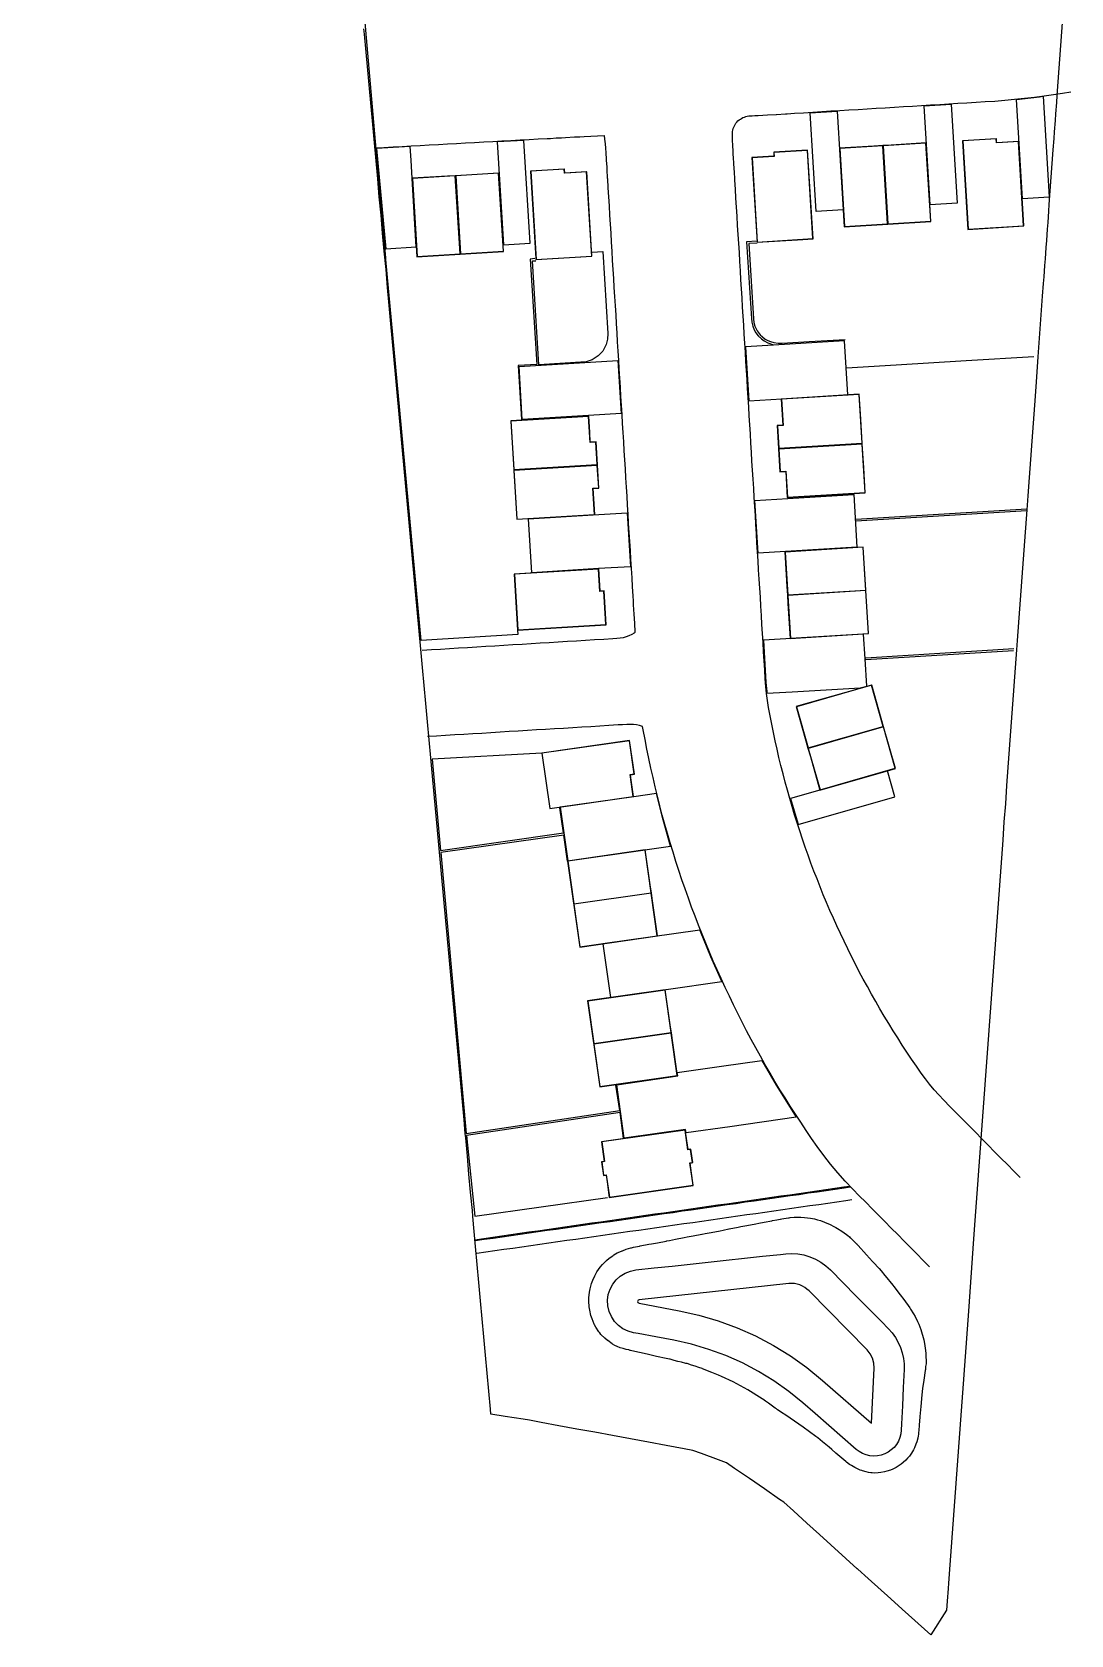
# Model space of a CAD drawing. Header units: metres. Extents: x 347065 to 347457, y 390101 to 390553.
# Drawn here: x 347322.7 to 347437, y 390100.5 to 390276.9 of the extents above; entities that cross this region are included whole.
import ezdxf

# ---------------------------------------------------------------- set-up
doc = ezdxf.new("R2010")
doc.units = ezdxf.units.M
for name, color, linetype in [('3D_LINES', 130, 'Continuous'), ('PLOTS EXTERNAL LEVEL', 3, 'Continuous'), ('PLOTS FFL', 1, 'Continuous')]:
    doc.layers.add(name, color=color, linetype=linetype)

msp = doc.modelspace()

# ---------------------------------------------------------------- linework, layer by layer
at = {"layer": '3D_LINES'}
for points in [[(347365.48, 390209.97, 44.8), (347362.98, 390236.9, 44.35), (347361.59, 390251.9, 45), (347361.57, 390252.07, 45), (347360.8, 390260.68, 45), (347358.89, 390282.67, 44.73), (347358.72, 390284.71, 44.87), (347358.59, 390286.69, 45.04), (347358.42, 390288.62, 45.2), (347358.25, 390290.62, 45.37), (347358.07, 390292.67, 45.54), (347357.97, 390293.94, 45.48), (347356.88, 390293.88, 45.44), (347322.65, 390291.77, 44.6)], [(347436.45, 390283.99, 46.66), (347435.42, 390269.93, 46.7), (347435.37, 390269.19, 46.69), (347435.28, 390267.94, 46.67), (347435.22, 390267.19, 46.66), (347435.13, 390265.94, 46.63), (347435.08, 390265.2, 46.63), (347434.99, 390263.95, 46.62), (347434.55, 390257.96, 46.62), (347434.5, 390257.22, 46.59), (347434.41, 390255.97, 46.54), (347434.35, 390255.23, 46.5), (347434.26, 390253.97, 46.44), (347434.21, 390253.23, 46.38), (347434.12, 390251.98, 46.3), (347434.06, 390251.24, 46.24), (347433.97, 390249.98, 46.15), (347433.92, 390249.24, 46.1), (347433.81, 390247.85, 46), (347433.33, 390241.2, 46), (347433.09, 390237.87, 46), (347432.94, 390235.88, 46.02), (347432.8, 390233.88, 46.06), (347432.65, 390231.89, 46.09), (347432.51, 390229.89, 46.11), (347432.36, 390227.9, 46.13), (347432.22, 390225.9, 46.11), (347432.1, 390224.36, 46.09), (347431.78, 390219.92, 46.03), (347431.64, 390217.92, 46), (347431.05, 390209.95, 46), (347430.98, 390208.94, 46.01), (347430.91, 390207.95, 46.01), (347430.76, 390205.96, 46.04), (347430.62, 390203.96, 46), (347430.47, 390201.97, 46), (347430.33, 390199.97, 45.98), (347429.89, 390193.99, 45.87), (347429.75, 390191.99, 45.87), (347429.6, 390190, 45.88), (347429.46, 390188, 45.85), (347429.31, 390186.01, 45.83), (347429.17, 390184.01, 45.83), (347429.02, 390182.02, 45.83), (347428.87, 390180.02, 45.82), (347428.73, 390178.03, 45.85), (347428.58, 390176.04, 45.86), (347428.44, 390174.04, 45.86), (347428.29, 390172.05, 45.84), (347428.15, 390170.05, 45.82), (347428, 390168.06, 45.79), (347427.86, 390166.06, 45.81), (347427.71, 390164.07, 45.84), (347427.57, 390162.07, 45.89), (347427.42, 390160.08, 45.95), (347427.28, 390158.08, 45.97), (347427.13, 390156.09, 45.97), (347426.99, 390154.09, 45.85), (347426.84, 390152.1, 45.72), (347426.7, 390150.1, 45.66), (347426.55, 390148.11, 45.58), (347426.4, 390146.11, 45.5), (347426.26, 390144.12, 45.46), (347425.68, 390136.14, 45.25), (347425.53, 390134.15, 45.2), (347425.39, 390132.15, 45.14), (347425.24, 390130.16, 45.09), (347425.1, 390128.16, 45.05), (347424.95, 390126.17, 45.01), (347424.81, 390124.17, 45), (347424.52, 390120.18, 45), (347424.37, 390118.19, 45.03), (347424.23, 390116.19, 45.1), (347424.08, 390114.2, 45.14), (347423.79, 390110.21, 45.15), (347423.64, 390108.21, 45.15), (347423.5, 390106.22, 45.16), (347423.46, 390105.62, 45.16), (347423.35, 390104.23, 44.18), (347423.28, 390103.24, 44.27), (347421.56, 390100.51, 44.54), (347418.39, 390103.34, 44.9), (347417.14, 390104.47, 45.04), (347414.65, 390106.71, 44.97), (347413.53, 390107.73, 44.97), (347413.51, 390107.75, 44.97), (347413.49, 390107.76, 44.97), (347413.48, 390107.77, 44.97), (347413.46, 390107.79, 44.97), (347409.29, 390111.55, 44.94), (347407.9, 390112.81, 44.85), (347406.42, 390114.15, 44.92), (347405.36, 390115.11, 44.88), (347404.89, 390115.43, 44.86), (347403.24, 390116.57, 44.85), (347401.6, 390117.71, 44.84), (347399.95, 390118.84, 44.83), (347399.06, 390119.46, 44.83), (347398.2, 390119.77, 44.82), (347396.32, 390120.46, 44.84), (347395.35, 390120.81, 44.84), (347394.4, 390120.99, 44.84), (347392.43, 390121.35, 44.84), (347390.47, 390121.72, 44.91), (347388.5, 390122.08, 46.05), (347386.53, 390122.44, 45.03), (347384.57, 390122.81, 44.83), (347382.6, 390123.17, 44.81), (347380.63, 390123.53, 44.78), (347378.67, 390123.9, 44.78), (347377.4, 390124.13, 44.78), (347376.7, 390124.24, 44.79), (347374.72, 390124.56, 44.78), (347373.15, 390124.8, 44.77), (347373.11, 390125.34, 44.76), (347372.92, 390127.33, 44.74), (347372.74, 390129.32, 44.74), (347372.56, 390131.31, 44.71), (347372.37, 390133.3, 44.68), (347372.19, 390135.29, 44.78), (347372.01, 390137.29, 44.79), (347371.83, 390139.28, 44.75), (347371.64, 390141.27, 44.75), (347371.46, 390143.26, 44.76), (347371.16, 390146.55, 44.76), (347371.1, 390147.24, 44.76), (347370.91, 390149.24, 44.74), (347370.73, 390151.23, 44.71), (347370.55, 390153.22, 44.68), (347370.37, 390155.21, 44.65), (347370.32, 390155.69, 44.64), (347370.18, 390157.2, 44.62), (347370, 390159.19, 44.6), (347369.82, 390161.19, 44.57), (347369.63, 390163.18, 44.55), (347369.45, 390165.17, 44.6), (347369.27, 390167.16, 44.65), (347369.09, 390169.15, 44.63), (347368.9, 390171.14, 44.65), (347368.72, 390173.14, 44.67), (347368.54, 390175.13, 44.7), (347368.36, 390177.12, 44.72), (347368.17, 390179.11, 44.74), (347367.99, 390181.1, 44.76), (347367.62, 390185.09, 44.81), (347367.44, 390187.08, 44.83), (347367.26, 390189.07, 44.85), (347367.08, 390191.06, 44.87), (347366.89, 390193.05, 44.86), (347366.71, 390195.04, 44.83), (347366.53, 390197.04, 44.81), (347366.35, 390199.03, 44.77), (347366.16, 390201.02, 44.74), (347365.98, 390203.01, 44.71), (347365.8, 390205, 44.68), (347365.61, 390206.99, 44.65), (347365.43, 390208.99, 44.62), (347365.25, 390210.98, 44.64), (347365.07, 390212.97, 44.64), (347364.88, 390214.96, 44.61), (347364.7, 390216.95, 44.59), (347364.52, 390218.94, 44.54), (347364.34, 390220.93, 44.53), (347364.15, 390222.93, 44.51), (347363.97, 390224.92, 44.49), (347363.79, 390226.91, 44.49), (347363.61, 390228.9, 44.49), (347363.42, 390230.89, 44.48), (347363.24, 390232.88, 44.35), (347363.06, 390234.88, 44.33), (347362.87, 390236.87, 44.36), (347362.69, 390238.86, 44.38), (347362.51, 390240.85, 44.35), (347362.33, 390242.84, 44.26), (347362.14, 390244.83, 44.17), (347361.96, 390246.83, 44.08), (347361.78, 390248.82, 43.99), (347361.6, 390250.81, 44.04), (347361.41, 390252.8, 44.15), (347361.23, 390254.79, 44.25), (347361.05, 390256.78, 44.37), (347360.86, 390258.78, 44.5), (347360.68, 390260.77, 44.54), (347360.5, 390262.76, 44.59), (347360.32, 390264.75, 44.65), (347360.13, 390266.74, 44.68), (347359.95, 390268.73, 44.73), (347359.77, 390270.73, 44.78), (347359.59, 390272.72, 44.8), (347359.4, 390274.71, 44.77), (347359.22, 390276.7, 44.79), (347359.17, 390277.27, 44.79)], [(347431.38, 390150.85, 45.6), (347430.67, 390151.56, 45.61), (347429.97, 390152.27, 45.62), (347429.27, 390152.98, 45.64), (347428.57, 390153.69, 45.65), (347427.86, 390154.41, 45.66), (347427.16, 390155.12, 45.67), (347426.46, 390155.83, 45.69), (347425.76, 390156.54, 45.7), (347425.06, 390157.25, 45.71), (347424.35, 390157.97, 45.72), (347423.65, 390158.68, 45.74), (347422.97, 390159.37, 45.75), (347422.42, 390159.95, 45.76), (347421.91, 390160.52, 45.77), (347421.42, 390161.11, 45.79), (347420.95, 390161.71, 45.8), (347420.48, 390162.35, 45.81), (347419.96, 390163.1, 45.82), (347419.43, 390163.87, 45.82), (347418.91, 390164.65, 45.83), (347418.4, 390165.43, 45.83), (347417.9, 390166.22, 45.84), (347417.4, 390167.01, 45.84), (347416.91, 390167.81, 45.84), (347416.42, 390168.61, 45.84), (347415.95, 390169.42, 45.84), (347415.48, 390170.23, 45.84), (347415.02, 390171.04, 45.83), (347414.57, 390171.86, 45.83), (347414.12, 390172.68, 45.82), (347413.68, 390173.51, 45.81), (347413.25, 390174.34, 45.8), (347412.83, 390175.17, 45.79), (347412.41, 390176.01, 45.78), (347412, 390176.85, 45.77), (347411.6, 390177.7, 45.76), (347411.21, 390178.55, 45.74), (347410.83, 390179.4, 45.73), (347410.45, 390180.26, 45.72), (347410.08, 390181.12, 45.71), (347409.72, 390181.98, 45.69), (347409.37, 390182.85, 45.68), (347409.03, 390183.72, 45.67), (347408.69, 390184.59, 45.66), (347408.36, 390185.46, 45.65), (347408.04, 390186.34, 45.63), (347407.73, 390187.22, 45.62), (347407.43, 390188.11, 45.61), (347407.13, 390189, 45.59), (347406.84, 390189.89, 45.58), (347406.56, 390190.78, 45.57), (347406.29, 390191.68, 45.56), (347406.03, 390192.57, 45.54), (347405.77, 390193.47, 45.53), (347405.53, 390194.38, 45.52), (347405.29, 390195.28, 45.51), (347405.06, 390196.19, 45.49), (347404.84, 390197.1, 45.48), (347404.63, 390198.01, 45.47), (347404.42, 390198.92, 45.46), (347404.23, 390199.83, 45.44), (347404.04, 390200.75, 45.43), (347403.86, 390201.67, 45.42), (347403.69, 390202.57, 45.41), (347403.56, 390203.35, 45.4), (347403.46, 390204.11, 45.38), (347403.39, 390204.88, 45.37), (347403.33, 390205.75, 45.36), (347403.27, 390206.74, 45.34), (347403.21, 390207.74, 45.33), (347403.15, 390208.73, 45.32), (347403.09, 390209.73, 45.31), (347403.03, 390210.73, 45.3), (347402.97, 390211.73, 45.29), (347402.91, 390212.73, 45.28), (347402.85, 390213.73, 45.27), (347402.79, 390214.72, 45.27), (347402.72, 390215.72, 45.26), (347402.66, 390216.72, 45.26), (347402.6, 390217.72, 45.26), (347402.54, 390218.72, 45.26), (347402.48, 390219.71, 45.26), (347402.42, 390220.71, 45.26), (347402.36, 390221.71, 45.26), (347402.3, 390222.71, 45.27), (347402.24, 390223.71, 45.27), (347402.18, 390224.71, 45.28), (347402.12, 390225.7, 45.29), (347402.06, 390226.7, 45.3), (347402, 390227.7, 45.31), (347401.93, 390228.7, 45.32), (347401.87, 390229.7, 45.33), (347401.81, 390230.69, 45.34), (347401.75, 390231.69, 45.36), (347401.69, 390232.69, 45.37), (347401.63, 390233.69, 45.38), (347401.57, 390234.69, 45.39), (347401.51, 390235.68, 45.41), (347401.45, 390236.68, 45.42), (347401.39, 390237.68, 45.43), (347401.33, 390238.68, 45.44), (347401.27, 390239.68, 45.46), (347401.21, 390240.68, 45.47), (347401.14, 390241.67, 45.48), (347401.08, 390242.67, 45.49), (347401.02, 390243.67, 45.51), (347400.96, 390244.67, 45.52), (347400.9, 390245.67, 45.53), (347400.84, 390246.66, 45.54), (347400.78, 390247.66, 45.56), (347400.72, 390248.66, 45.57), (347400.66, 390249.66, 45.58), (347400.6, 390250.66, 45.59), (347400.54, 390251.66, 45.61), (347400.48, 390252.65, 45.62), (347400.42, 390253.65, 45.63), (347400.35, 390254.65, 45.64), (347400.29, 390255.65, 45.66), (347400.23, 390256.65, 45.67), (347400.17, 390257.64, 45.68), (347400.11, 390258.64, 45.69), (347400.05, 390259.64, 45.71), (347399.99, 390260.64, 45.72), (347399.93, 390261.64, 45.73), (347399.92, 390261.73, 45.73), (347399.87, 390262.63, 45.77), (347399.85, 390262.93, 45.78), (347399.81, 390263.63, 45.81), (347399.75, 390264.63, 45.84), (347399.73, 390264.86, 45.85), (347399.72, 390265.5, 45.88), (347399.71, 390265.55, 45.88), (347399.72, 390265.81, 45.89), (347399.73, 390265.97, 45.89), (347399.76, 390266.14, 45.9), (347399.81, 390266.3, 45.91), (347399.86, 390266.45, 45.91), (347399.93, 390266.6, 45.92), (347400.02, 390266.75, 45.93), (347400.11, 390266.89, 45.93), (347400.21, 390267.02, 45.94), (347400.33, 390267.14, 45.94), (347400.45, 390267.25, 45.95), (347400.59, 390267.35, 45.96), (347400.73, 390267.43, 45.96), (347400.88, 390267.51, 45.97), (347401.03, 390267.57, 45.98), (347401.19, 390267.62, 45.98), (347401.35, 390267.66, 45.99), (347401.54, 390267.69, 45.99), (347401.88, 390267.71, 46.01), (347402.2, 390267.73, 46.02), (347402.54, 390267.75, 46.03), (347402.56, 390267.75, 46.03), (347403.56, 390267.81, 46.07), (347404.54, 390267.87, 46.11), (347404.56, 390267.87, 46.11), (347405.56, 390267.93, 46.15), (347405.73, 390267.94, 46.15), (347406.56, 390267.99, 46.18), (347407.55, 390268.05, 46.22), (347408.55, 390268.12, 46.25), (347409.55, 390268.18, 46.28), (347410.55, 390268.24, 46.32), (347411.55, 390268.3, 46.35), (347412.54, 390268.36, 46.38), (347413.54, 390268.42, 46.42), (347414.54, 390268.48, 46.45), (347415.54, 390268.54, 46.48), (347416.54, 390268.6, 46.51), (347417.54, 390268.66, 46.54), (347418.53, 390268.72, 46.57), (347419.53, 390268.78, 46.59), (347420.53, 390268.84, 46.61), (347421.53, 390268.91, 46.63), (347422.53, 390268.97, 46.64), (347423.52, 390269.03, 46.66), (347424.52, 390269.09, 46.67), (347425.52, 390269.15, 46.68), (347426.52, 390269.21, 46.68), (347427.53, 390269.27, 46.69), (347428.59, 390269.34, 46.69), (347429.68, 390269.43, 46.69), (347430.77, 390269.53, 46.69), (347431.85, 390269.64, 46.68), (347432.94, 390269.77, 46.68), (347434.02, 390269.91, 46.67), (347435.06, 390270.06, 46.65), (347436.05, 390270.2, 46.64), (347436.97, 390270.34, 46.63)], [(347420.81, 390268.8, 46.61), (347423.77, 390268.98, 46.66), (347424.43, 390258.11, 46.48), (347421.46, 390257.93, 46.53), (347420.81, 390268.8, 46.61)], [(347430.96, 390269.51, 46.69), (347433.5, 390269.81, 46.67), (347433.91, 390269.86, 46.67), (347434.58, 390258.74, 46.62), (347431.62, 390258.56, 46.78), (347430.96, 390269.51, 46.69)], [(347408.26, 390268.05, 46.24), (347411.24, 390268.23, 46.34), (347411.9, 390257.36, 46.53), (347408.92, 390257.18, 46.13), (347408.26, 390268.05, 46.24)], [(347360.58, 390264.19, 44.88), (347361.37, 390264.23, 44.9), (347362.37, 390264.29, 44.93), (347363.36, 390264.34, 44.97), (347364.36, 390264.4, 45), (347365.36, 390264.45, 45.03), (347366.36, 390264.5, 45.06), (347367.36, 390264.56, 45.1), (347368.36, 390264.61, 45.13), (347369.36, 390264.67, 45.16), (347370.35, 390264.72, 45.19), (347371.35, 390264.78, 45.23), (347372.35, 390264.83, 45.26), (347373.35, 390264.89, 45.29), (347374.35, 390264.94, 45.32), (347375.35, 390264.99, 45.36), (347376.35, 390265.05, 45.39), (347377.34, 390265.1, 45.42), (347378.34, 390265.16, 45.45), (347379.34, 390265.21, 45.49), (347379.7, 390265.23, 45.5), (347380.34, 390265.27, 45.51), (347380.9, 390265.3, 45.52), (347381.34, 390265.32, 45.53), (347382.34, 390265.38, 45.55), (347382.89, 390265.41, 45.56), (347382.91, 390265.41, 45.56), (347383.39, 390265.43, 45.57), (347385.61, 390265.55, 45.61), (347385.65, 390265.13, 45.62), (347385.7, 390264.64, 45.63), (347385.75, 390264.14, 45.65), (347385.76, 390264.01, 45.65), (347385.77, 390263.78, 45.66), (347385.83, 390262.78, 45.68), (347385.88, 390262.08, 45.7), (347385.89, 390261.78, 45.71), (347385.95, 390260.88, 45.73), (347385.96, 390260.79, 45.73), (347386.02, 390259.79, 45.72), (347386.08, 390258.79, 45.71), (347386.14, 390257.79, 45.69), (347386.2, 390256.79, 45.68), (347386.26, 390255.8, 45.67), (347386.32, 390254.8, 45.66), (347386.38, 390253.8, 45.64), (347386.44, 390252.8, 45.63), (347386.5, 390251.8, 45.62), (347386.56, 390250.8, 45.61), (347386.62, 390249.81, 45.59), (347386.68, 390248.81, 45.58), (347386.75, 390247.81, 45.57), (347386.81, 390246.81, 45.56), (347386.87, 390245.81, 45.54), (347386.93, 390244.82, 45.53), (347386.99, 390243.82, 45.52), (347387.05, 390242.82, 45.51), (347387.11, 390241.82, 45.49), (347387.17, 390240.82, 45.48), (347387.23, 390239.82, 45.47), (347387.29, 390238.83, 45.46), (347387.35, 390237.83, 45.44), (347387.41, 390236.83, 45.43), (347387.47, 390235.83, 45.42), (347387.54, 390234.83, 45.41), (347387.6, 390233.84, 45.39), (347387.66, 390232.84, 45.38), (347387.72, 390231.84, 45.37), (347387.78, 390230.84, 45.36), (347387.84, 390229.84, 45.34), (347387.9, 390228.85, 45.33), (347387.96, 390227.85, 45.32), (347388.02, 390226.85, 45.31), (347388.08, 390225.85, 45.3), (347388.14, 390224.85, 45.29), (347388.2, 390223.85, 45.28), (347388.26, 390222.86, 45.27), (347388.33, 390221.86, 45.27), (347388.39, 390220.86, 45.26), (347388.45, 390219.86, 45.26), (347388.51, 390218.86, 45.26), (347388.57, 390217.87, 45.26), (347388.63, 390216.87, 45.26), (347388.69, 390215.87, 45.26), (347388.75, 390214.87, 45.26), (347388.79, 390214.28, 45.27), (347388.81, 390213.87, 45.26), (347388.87, 390212.87, 45.24), (347388.93, 390211.88, 45.23), (347388.99, 390210.88, 45.21), (347389, 390210.83, 45.21), (347388.92, 390210.78, 45.21), (347388.63, 390210.61, 45.2), (347388.33, 390210.47, 45.2), (347388.01, 390210.35, 45.19), (347387.69, 390210.27, 45.19), (347387.36, 390210.2, 45.18), (347386.99, 390210.17, 45.18), (347386.55, 390210.14, 45.17), (347385.55, 390210.08, 45.15), (347384.55, 390210.02, 45.13), (347383.56, 390209.96, 45.11), (347382.56, 390209.9, 45.1), (347381.56, 390209.84, 45.08), (347380.56, 390209.77, 45.06), (347379.56, 390209.71, 45.04), (347378.57, 390209.65, 45.03), (347377.57, 390209.59, 45.01), (347376.57, 390209.53, 44.99), (347375.57, 390209.47, 44.97), (347374.57, 390209.41, 44.96), (347373.57, 390209.35, 44.94), (347372.58, 390209.29, 44.92), (347371.58, 390209.23, 44.9), (347370.58, 390209.17, 44.89), (347369.58, 390209.11, 44.87), (347368.58, 390209.05, 44.85), (347367.59, 390208.98, 44.83), (347366.59, 390208.92, 44.82), (347365.59, 390208.86, 44.8)], [(347360.55, 390264.13, 44.88), (347361.59, 390253.08, 45.01), (347364.93, 390253.29, 45.2), (347364.47, 390260.81, 45.1), (347364.35, 390262.81, 45.04), (347364.26, 390264.33, 45), (347360.55, 390264.13, 44.88)], [(347373.82, 390264.84, 45.3), (347374.51, 390253.5, 45.2), (347377.47, 390253.68, 45.4), (347376.78, 390264.99, 45.4), (347373.82, 390264.84, 45.3)], [(347402.42, 390253.92, 46.3), (347401.28, 390253.85, 45.92), (347401.81, 390245.39, 45.6), (347401.85, 390245.01, 45.59), (347401.96, 390244.56, 45.57), (347402.11, 390244.17, 45.56), (347402.31, 390243.82, 45.54), (347402.56, 390243.49, 45.53), (347402.9, 390243.17, 45.51), (347403.21, 390242.94, 45.49), (347403.61, 390242.71, 45.53), (347404.22, 390242.51, 45.59)], [(347402.43, 390253.69, 46.3), (347401.53, 390253.64, 46.27), (347402.03, 390245.38, 46.03), (347402.07, 390244.97, 46.02), (347402.19, 390244.56, 46.01), (347402.44, 390244.06, 45.99), (347402.76, 390243.59, 45.97), (347403.01, 390243.37, 45.96), (347403.33, 390243.14, 45.95), (347403.62, 390242.97, 45.94), (347403.89, 390242.86, 45.93), (347404.29, 390242.75, 45.92), (347404.74, 390242.69, 45.91), (347405.19, 390242.7, 45.89), (347408.17, 390242.88, 45.81), (347412.13, 390243.1, 45.84)], [(347377.99, 390251.99, 45.35), (347377.45, 390251.95, 45.35), (347378.18, 390240.35, 45.28), (347376.13, 390240.23, 45.28), (347376.52, 390234.28, 45.3)], [(347378.41, 390240.31, 45.28), (347377.73, 390251.74, 45.71), (347378.1, 390251.75, 45.72)], [(347384.28, 390252.69, 45.72), (347385.44, 390252.76, 45.72), (347385.99, 390243.74, 45.51), (347385.97, 390243.12, 45.49), (347385.83, 390242.54, 45.48), (347385.45, 390241.82, 45.46), (347384.96, 390241.28, 45.44), (347384.3, 390240.84, 45.42), (347383.62, 390240.63, 45.4), (347378.41, 390240.31, 45.28)], [(347401.17, 390242.28, 45.49), (347401.53, 390236.35, 45.42), (347412.4, 390237.01, 45.55), (347412.04, 390242.94, 45.84), (347404.24, 390242.47, 45.59), (347401.17, 390242.28, 45.49)], [(347376.24, 390240.12, 45.2), (347387.11, 390240.78, 45.48), (347387.46, 390234.96, 45.41), (347383.88, 390234.74, 45.3), (347376.59, 390234.3, 45.3), (347376.24, 390240.12, 45.2)], [(347412.27, 390239.97, 45.69), (347417.74, 390240.31, 45.75), (347425.45, 390240.78, 45.82), (347432.88, 390241.23, 46)], [(347413.06, 390226.03, 45.55), (347413.41, 390220.23, 45.47), (347402.54, 390219.56, 45.26), (347402.19, 390225.37, 45.29), (347413.06, 390226.03, 45.55)], [(347377.27, 390223.35, 45.3), (347384.39, 390223.78, 45.3), (347388.14, 390224.01, 45.28), (347388.5, 390218.08, 45.26), (347384.98, 390217.87, 45.3), (347377.63, 390217.42, 45.3), (347377.27, 390223.35, 45.3)], [(347413.28, 390223.3, 45.51), (347432.1, 390224.45, 46.09)], [(347432.11, 390224.25, 46.09), (347413.3, 390223.1, 45.51)], [(347376.07, 390211.1, 45.3), (347376.1, 390210.62, 45.3), (347365.48, 390209.97, 44.8)], [(347403.13, 390209.98, 45.31), (347403.41, 390205.33, 45.36), (347403.49, 390204.33, 45.38), (347403.52, 390204.15, 45.38), (347406.29, 390204.32, 45.44), (347413.78, 390204.74, 45.65), (347414.5, 390204.95, 45.65), (347414.32, 390207.94, 45.56), (347414.15, 390210.65, 45.47), (347403.13, 390209.98, 45.31)], [(347414.39, 390208.05, 45.56), (347430.69, 390209.07, 46.01)], [(347430.66, 390208.83, 46.01), (347414.39, 390207.83, 45.56)], [(347421.41, 390141.02, 45.6), (347420.7, 390141.73, 45.61), (347420, 390142.44, 45.62), (347419.3, 390143.15, 45.64), (347418.6, 390143.86, 45.65), (347417.9, 390144.58, 45.66), (347417.19, 390145.29, 45.67), (347416.49, 390146, 45.69), (347415.79, 390146.71, 45.7), (347415.09, 390147.42, 45.71), (347414.39, 390148.14, 45.72), (347413.68, 390148.85, 45.74), (347412.96, 390149.58, 45.75), (347412.13, 390150.45, 45.76), (347411.31, 390151.37, 45.77), (347410.52, 390152.32, 45.79), (347409.76, 390153.29, 45.8), (347409.05, 390154.27, 45.81), (347408.43, 390155.16, 45.82), (347407.83, 390156.04, 45.82), (347407.24, 390156.93, 45.83), (347406.66, 390157.82, 45.83), (347406.08, 390158.71, 45.84), (347405.51, 390159.61, 45.84), (347404.95, 390160.52, 45.84), (347404.4, 390161.43, 45.84), (347403.86, 390162.35, 45.84), (347403.33, 390163.27, 45.84), (347402.81, 390164.2, 45.83), (347402.29, 390165.13, 45.83), (347401.78, 390166.06, 45.82), (347401.28, 390167, 45.81), (347400.79, 390167.95, 45.8), (347400.31, 390168.9, 45.79), (347399.84, 390169.85, 45.78), (347399.38, 390170.81, 45.77), (347398.92, 390171.77, 45.76), (347398.47, 390172.74, 45.74), (347398.04, 390173.71, 45.73), (347397.61, 390174.68, 45.72), (347397.19, 390175.66, 45.71), (347396.78, 390176.64, 45.69), (347396.38, 390177.63, 45.68), (347395.99, 390178.62, 45.67), (347395.6, 390179.61, 45.66), (347395.23, 390180.61, 45.65), (347394.87, 390181.61, 45.63), (347394.51, 390182.61, 45.62), (347394.16, 390183.62, 45.61), (347393.83, 390184.63, 45.59), (347393.5, 390185.64, 45.58), (347393.18, 390186.66, 45.57), (347392.87, 390187.68, 45.56), (347392.57, 390188.7, 45.54), (347392.29, 390189.72, 45.53), (347392, 390190.75, 45.52), (347391.73, 390191.78, 45.51), (347391.47, 390192.81, 45.49), (347391.22, 390193.85, 45.48), (347390.98, 390194.88, 45.47), (347390.75, 390195.92, 45.46), (347390.52, 390196.96, 45.44), (347390.48, 390197.15, 45.44), (347390.31, 390198.01, 45.4), (347390.11, 390199.05, 45.35), (347389.91, 390200.12, 45.3), (347389.84, 390200.51, 45.28), (347389.49, 390200.61, 45.26), (347389.16, 390200.68, 45.25), (347388.83, 390200.72, 45.23), (347388.5, 390200.73, 45.22), (347388.09, 390200.72, 45.2), (347387.61, 390200.69, 45.18), (347387.13, 390200.66, 45.17), (347386.13, 390200.6, 45.15), (347385.13, 390200.53, 45.13), (347384.13, 390200.47, 45.11), (347383.14, 390200.41, 45.1), (347382.14, 390200.35, 45.08), (347381.14, 390200.29, 45.06), (347380.14, 390200.23, 45.04), (347379.14, 390200.17, 45.03), (347378.14, 390200.11, 45.01), (347377.15, 390200.05, 44.99), (347376.15, 390199.99, 44.97), (347375.15, 390199.93, 44.96), (347374.15, 390199.87, 44.94), (347373.15, 390199.81, 44.92), (347372.16, 390199.74, 44.9), (347371.16, 390199.68, 44.89), (347370.16, 390199.62, 44.87), (347369.16, 390199.56, 44.85), (347368.16, 390199.5, 44.83), (347367.17, 390199.44, 44.82), (347366.17, 390199.38, 44.8)], [(347378.73, 390197.57, 45.35), (347366.68, 390196.89, 44.81), (347367.61, 390186.85, 44.83), (347381.12, 390188.78, 45.42), (347380.73, 390191.54, 45.35)], [(347416.79, 390195.62, 45.65), (347406.09, 390192.57, 45.55), (347406.91, 390189.87, 45.58), (347406.96, 390189.72, 45.59), (347417.6, 390192.76, 45.69), (347416.79, 390195.62, 45.65)], [(347392.92, 390187.34, 45.56), (347392.09, 390190.23, 45.53), (347391.35, 390193.11, 45.49), (347388.85, 390192.75, 45.35), (347380.78, 390191.6, 45.35), (347381.62, 390185.72, 45.5), (347390.09, 390186.93, 45.5), (347392.92, 390187.34, 45.56)], [(347381.57, 390185.68, 45.5), (347381.16, 390188.55, 45.42), (347367.63, 390186.63, 44.83), (347370.42, 390155.71, 44.64), (347387.31, 390158.22, 45.42), (347386.9, 390161.02, 45.5)], [(347385.45, 390176.56, 45.49), (347386.29, 390170.68, 45.49), (347398.54, 390172.42, 45.75), (347397.33, 390175.16, 45.71), (347396.19, 390177.93, 45.68), (347396.13, 390178.08, 45.68), (347385.45, 390176.56, 45.49)], [(347386.98, 390161.07, 45.5), (347393.7, 390162.03, 45.5), (347393.65, 390162.42, 45.5), (347398.5, 390163.11, 45.72), (347402.94, 390163.75, 45.83), (347404.53, 390161.03, 45.84), (347406.18, 390158.36, 45.83), (347406.74, 390157.49, 45.83), (347399.45, 390156.45, 45.62), (347394.61, 390155.76, 45.35), (347394.55, 390156.15, 45.35), (347387.82, 390155.19, 45.35), (347386.98, 390161.07, 45.5)], [(347387.72, 390155.2, 45.35), (347387.35, 390158.01, 45.42), (347370.45, 390155.49, 44.65), (347371.37, 390146.61, 44.76), (347385.98, 390148.64, 45.35)], [(347371.39, 390144.01, 44.76), (347372.38, 390144.15, 44.79), (347373.37, 390144.29, 44.81), (347374.36, 390144.43, 44.83), (347375.35, 390144.58, 44.85), (347376.34, 390144.72, 44.88), (347377.33, 390144.86, 44.9), (347378.32, 390145, 44.92), (347379.31, 390145.14, 44.94), (347380.3, 390145.28, 44.97), (347381.29, 390145.43, 44.99), (347382.28, 390145.57, 45.01), (347383.27, 390145.71, 45.03), (347384.26, 390145.85, 45.06), (347385.25, 390145.99, 45.08), (347386.24, 390146.13, 45.1), (347387.23, 390146.27, 45.12), (347388.22, 390146.42, 45.15), (347389.21, 390146.56, 45.17), (347390.2, 390146.7, 45.19), (347391.19, 390146.84, 45.21), (347392.18, 390146.98, 45.24), (347393.17, 390147.12, 45.26), (347394.16, 390147.26, 45.29), (347395.15, 390147.41, 45.31), (347396.14, 390147.55, 45.34), (347397.13, 390147.69, 45.36), (347398.12, 390147.83, 45.39), (347399.11, 390147.97, 45.41), (347400.1, 390148.11, 45.44), (347401.09, 390148.25, 45.46), (347402.08, 390148.4, 45.49), (347403.07, 390148.54, 45.51), (347404.06, 390148.68, 45.54), (347405.05, 390148.82, 45.56), (347406.04, 390148.96, 45.59), (347407.03, 390149.1, 45.61), (347408.02, 390149.24, 45.64), (347409.01, 390149.39, 45.66), (347410, 390149.53, 45.69), (347410.99, 390149.67, 45.71), (347411.98, 390149.81, 45.74), (347412.64, 390149.91, 45.75)], [(347371.41, 390143.91, 44.76), (347372.4, 390144.05, 44.78), (347373.39, 390144.19, 44.81), (347374.38, 390144.34, 44.83), (347375.37, 390144.48, 44.85), (347376.36, 390144.62, 44.87), (347377.35, 390144.76, 44.9), (347378.34, 390144.9, 44.92), (347379.33, 390145.04, 44.94), (347380.32, 390145.18, 44.96), (347381.31, 390145.33, 44.99), (347382.3, 390145.47, 45.01), (347383.29, 390145.61, 45.03), (347384.28, 390145.75, 45.05), (347385.27, 390145.89, 45.08), (347386.26, 390146.03, 45.1), (347387.25, 390146.17, 45.12), (347388.24, 390146.32, 45.14), (347389.23, 390146.46, 45.17), (347390.22, 390146.6, 45.19), (347391.21, 390146.74, 45.21), (347392.2, 390146.88, 45.24), (347393.19, 390147.02, 45.26), (347394.18, 390147.17, 45.29), (347395.17, 390147.31, 45.31), (347396.16, 390147.45, 45.34), (347397.15, 390147.59, 45.36), (347398.14, 390147.73, 45.39), (347399.13, 390147.87, 45.41), (347400.12, 390148.01, 45.44), (347401.11, 390148.16, 45.46), (347402.1, 390148.3, 45.49), (347403.09, 390148.44, 45.51), (347404.08, 390148.58, 45.54), (347405.07, 390148.72, 45.56), (347406.06, 390148.86, 45.59), (347407.05, 390149, 45.61), (347408.04, 390149.15, 45.64), (347409.03, 390149.29, 45.66), (347410.02, 390149.43, 45.69), (347411.01, 390149.57, 45.71), (347412, 390149.71, 45.74), (347412.66, 390149.81, 45.75)], [(347371.61, 390142.53, 44.73), (347372.6, 390142.67, 44.75), (347373.59, 390142.81, 44.77), (347374.58, 390142.95, 44.79), (347375.57, 390143.09, 44.82), (347376.56, 390143.23, 44.84), (347377.55, 390143.37, 44.86), (347378.54, 390143.52, 44.88), (347379.53, 390143.66, 44.91), (347380.52, 390143.8, 44.93), (347381.51, 390143.94, 44.95), (347382.49, 390144.08, 44.97), (347383.48, 390144.22, 45), (347384.47, 390144.36, 45.02), (347385.46, 390144.51, 45.04), (347386.45, 390144.65, 45.06), (347387.44, 390144.79, 45.09), (347388.43, 390144.93, 45.11), (347389.42, 390145.07, 45.13), (347390.41, 390145.21, 45.15), (347391.4, 390145.35, 45.18), (347392.39, 390145.5, 45.2), (347393.38, 390145.64, 45.23), (347394.37, 390145.78, 45.25), (347395.36, 390145.92, 45.28), (347396.35, 390146.06, 45.3), (347397.34, 390146.2, 45.33), (347398.33, 390146.35, 45.35), (347399.32, 390146.49, 45.38), (347400.31, 390146.63, 45.4), (347401.3, 390146.77, 45.43), (347402.29, 390146.91, 45.45), (347403.28, 390147.05, 45.48), (347404.27, 390147.19, 45.5), (347405.26, 390147.34, 45.53), (347406.25, 390147.48, 45.55), (347407.24, 390147.62, 45.58), (347408.23, 390147.76, 45.6), (347409.22, 390147.9, 45.63), (347410.21, 390148.04, 45.66), (347411.2, 390148.18, 45.69), (347412.19, 390148.33, 45.72), (347412.86, 390148.42, 45.73)], [(347388.3, 390131.88, 44.97), (347388.02, 390131.94, 44.96), (347387.7, 390132.02, 44.98), (347387.35, 390132.11, 44.99), (347387.03, 390132.24, 45), (347386.77, 390132.35, 45), (347386.53, 390132.51, 45), (347386.47, 390132.55, 45), (347386.01, 390132.91, 44.99), (347385.97, 390132.93, 44.99), (347385.69, 390133.16, 44.99), (347385.25, 390133.59, 45), (347385.11, 390133.77, 45), (347385.01, 390133.88, 45), (347384.68, 390134.4, 45), (347384.55, 390134.64, 45), (347384.51, 390134.73, 45), (347384.27, 390135.3, 45), (347384.15, 390135.65, 45), (347384.01, 390136.25, 45), (347383.95, 390136.62, 45), (347383.91, 390137.24, 45), (347383.92, 390137.61, 45.01), (347383.98, 390138.23, 45.01), (347384.05, 390138.59, 45.02), (347384.21, 390139.19, 45.02), (347384.34, 390139.55, 45.03), (347384.57, 390140.05, 45.04), (347384.61, 390140.12, 45.04), (347384.8, 390140.46, 45.05), (347385.16, 390140.97, 45.06), (347385.41, 390141.28, 45.07), (347385.46, 390141.32, 45.07), (347385.67, 390141.52, 45.07), (347385.86, 390141.71, 45.07), (347386.17, 390141.97, 45.08), (347386.56, 390142.25, 45.09), (347386.68, 390142.34, 45.1), (347387.04, 390142.55, 45.11), (347387.5, 390142.75, 45.12), (347387.6, 390142.8, 45.12), (347387.61, 390142.8, 45.12), (347388.02, 390142.96, 45.13), (347388.54, 390143.1, 45.14), (347388.62, 390143.12, 45.14), (347388.84, 390143.18, 45.15), (347389.49, 390143.3, 45.17), (347389.57, 390143.32, 45.17), (347390.52, 390143.5, 45.19), (347390.81, 390143.55, 45.2), (347391.47, 390143.68, 45.22), (347392.43, 390143.86, 45.25), (347392.5, 390143.87, 45.25), (347392.78, 390143.93, 45.26), (347393.46, 390144.06, 45.28), (347394.42, 390144.25, 45.3), (347394.75, 390144.31, 45.31), (347395.38, 390144.43, 45.33), (347396.35, 390144.62, 45.36), (347396.4, 390144.63, 45.36), (347396.72, 390144.69, 45.37), (347397.37, 390144.81, 45.39), (347398.35, 390145, 45.42), (347398.69, 390145.07, 45.43), (347399.32, 390145.19, 45.44), (347399.36, 390145.2, 45.45), (347400.34, 390145.39, 45.47), (347400.65, 390145.45, 45.48), (347401.32, 390145.58, 45.5), (347402.31, 390145.76, 45.53), (347402.63, 390145.83, 45.54), (347403.21, 390145.94, 45.55), (347404.06, 390146.1, 45.57), (347404.12, 390146.11, 45.57), (347404.6, 390146.2, 45.59), (347404.96, 390146.27, 45.6), (347405.01, 390146.28, 45.6), (347405.17, 390146.31, 45.61), (347405.38, 390146.35, 45.62), (347405.9, 390146.43, 45.63), (347405.96, 390146.43, 45.63), (347406.06, 390146.45, 45.64), (347406.5, 390146.48, 45.65), (347407.08, 390146.49, 45.66), (347407.18, 390146.49, 45.66), (347407.24, 390146.48, 45.66), (347407.64, 390146.46, 45.67), (347408.31, 390146.38, 45.68), (347408.76, 390146.29, 45.69), (347409.07, 390146.2, 45.69), (347409.41, 390146.11, 45.69), (347409.85, 390145.95, 45.69), (347410.48, 390145.69, 45.69), (347410.89, 390145.48, 45.69), (347411.09, 390145.37, 45.69), (347411.47, 390145.14, 45.69), (347411.58, 390145.07, 45.69), (347411.86, 390144.88, 45.69), (347412.4, 390144.48, 45.68), (347412.59, 390144.31, 45.68), (347412.68, 390144.23, 45.68), (347412.75, 390144.18, 45.68), (347413.23, 390143.7, 45.67), (347413.37, 390143.56, 45.67), (347413.39, 390143.54, 45.66), (347413.41, 390143.51, 45.66), (347413.99, 390142.88, 45.65), (347414.03, 390142.83, 45.65), (347414.61, 390142.19, 45.64), (347414.65, 390142.14, 45.64), (347414.73, 390142.05, 45.64), (347415.19, 390141.55, 45.63), (347415.86, 390140.83, 45.62), (347416.09, 390140.58, 45.61), (347416.5, 390140.07, 45.6), (347416.52, 390140.04, 45.6), (347417.35, 390139.02, 45.55), (347417.49, 390138.85, 45.54), (347418.19, 390137.95, 45.51), (347418.59, 390137.44, 45.48), (347418.59, 390137.44, 45.48), (347419.23, 390136.51, 45.41), (347419.32, 390136.37, 45.4), (347419.65, 390135.84, 45.36), (347419.81, 390135.55, 45.35), (347420.09, 390134.99, 45.31), (347420.22, 390134.71, 45.3), (347420.44, 390134.13, 45.27), (347420.54, 390133.85, 45.25), (347420.71, 390133.25, 45.22), (347420.77, 390132.98, 45.21), (347420.89, 390132.37, 45.19), (347420.9, 390132.29, 45.18), (347420.93, 390132.1, 45.18), (347421, 390131.48, 45.15), (347421.01, 390131.23, 45.14), (347421.02, 390130.61, 45.13), (347421.02, 390130.36, 45.12), (347420.98, 390130.04, 45.11), (347420.97, 390129.95, 45.1), (347420.95, 390129.74, 45.1), (347420.93, 390129.62, 45.09), (347420.78, 390128.56, 45.05), (347420.65, 390127.63, 45.03), (347420.54, 390126.58, 45), (347420.53, 390126.51, 45), (347420.44, 390125.64, 44.99), (347420.35, 390124.56, 44.97), (347420.34, 390124.49, 44.97), (347420.27, 390123.65, 44.96), (347420.23, 390122.97, 44.96), (347420.21, 390122.83, 44.95), (347420.18, 390122.56, 44.95), (347420.16, 390122.42, 44.95), (347420.11, 390122.15, 44.95), (347420, 390121.75, 44.95), (347419.91, 390121.49, 44.95), (347419.75, 390121.11, 44.95), (347419.63, 390120.87, 44.95), (347419.41, 390120.51, 44.95), (347419.34, 390120.41, 44.95), (347419.26, 390120.29, 44.95), (347419.19, 390120.2, 44.95), (347419, 390119.96, 44.95), (347418.81, 390119.76, 44.95), (347418.51, 390119.48, 44.95), (347418.3, 390119.31, 44.95), (347417.95, 390119.07, 44.95), (347417.72, 390118.94, 44.94), (347417.35, 390118.75, 44.94), (347417.1, 390118.65, 44.94), (347416.7, 390118.52, 44.94), (347416.45, 390118.45, 44.94), (347416.03, 390118.37, 44.94), (347415.77, 390118.35, 44.94), (347415.35, 390118.33, 44.93), (347415.09, 390118.34, 44.93), (347414.94, 390118.36, 44.93), (347414.68, 390118.39, 44.93), (347414.43, 390118.45, 44.92), (347414.02, 390118.58, 44.91), (347413.95, 390118.6, 44.91), (347413.79, 390118.66, 44.91), (347413.4, 390118.82, 44.9), (347413.18, 390118.93, 44.9), (347412.81, 390119.14, 44.9), (347412.61, 390119.28, 44.9), (347412.6, 390119.28, 44.9), (347412.27, 390119.53, 44.9), (347412.18, 390119.61, 44.9), (347411.77, 390119.96, 44.9), (347411.1, 390120.52, 44.9), (347410.66, 390120.91, 44.91), (347410.35, 390121.17, 44.91), (347409.63, 390121.77, 44.91), (347409.13, 390122.19, 44.92), (347408.89, 390122.36, 44.92), (347407.49, 390123.36, 44.98), (347406.08, 390124.35, 45.04), (347406.02, 390124.39, 45.05), (347404.69, 390125.29, 45.1), (347404.55, 390125.39, 45.1), (347404.43, 390125.48, 45.1), (347403.67, 390126.02, 45.09), (347403.37, 390126.24, 45.09), (347403.07, 390126.45, 45.1), (347402.99, 390126.51, 45.1), (347401.43, 390127.47, 45.1), (347399.8, 390128.35, 45.09), (347398.53, 390128.94, 45.08), (347398.18, 390129.1, 45.08), (347398.18, 390129.11, 45.08), (347397.82, 390129.25, 45.07), (347397.44, 390129.4, 45.07), (347396.42, 390129.81, 45.06), (347396.39, 390129.82, 45.06), (347396.01, 390129.95, 45.05), (347395.61, 390130.08, 45.05), (347395.21, 390130.21, 45.04), (347394.73, 390130.37, 45.04), (347394.59, 390130.4, 45.04), (347394.13, 390130.52, 45.05), (347393.72, 390130.62, 45.04), (347393.3, 390130.73, 45.03), (347392.87, 390130.85, 45.02), (347392.87, 390130.85, 45.02), (347392.8, 390130.87, 45.02), (347392.43, 390130.94, 45.01), (347391.38, 390131.17, 45.01), (347390.93, 390131.26, 45), (347390.91, 390131.27, 45), (347390.48, 390131.36, 44.99), (347390, 390131.47, 44.98), (347388.98, 390131.7, 44.98), (347388.96, 390131.7, 44.98), (347388.5, 390131.82, 44.97), (347388.47, 390131.83, 44.97), (347388.3, 390131.88, 44.97)], [(347388.83, 390133.76, 44.35), (347388.23, 390133.93, 44.31), (347387.67, 390134.2, 44.31), (347387.17, 390134.57, 44.31), (347386.74, 390135.02, 44.31), (347386.4, 390135.54, 44.31), (347386.15, 390136.11, 44.31), (347386.01, 390136.72, 44.31), (347385.98, 390137.34, 44.31), (347386.06, 390137.96, 44.31), (347386.25, 390138.55, 44.31), (347386.54, 390139.1, 44.31), (347386.92, 390139.59, 44.31), (347387.38, 390140.01, 44.31), (347387.91, 390140.33, 44.31), (347388.49, 390140.56, 44.31), (347389.1, 390140.68, 44.31), (347391.09, 390140.9, 44.31), (347393.08, 390141.11, 44.31), (347395.07, 390141.32, 44.31), (347397.05, 390141.54, 44.31), (347399.04, 390141.75, 44.31), (347401.03, 390141.96, 44.31), (347403.02, 390142.18, 44.31), (347405, 390142.39, 44.31), (347405.58, 390142.45, 44.31), (347406.26, 390142.49, 44.31), (347406.93, 390142.44, 44.31), (347407.59, 390142.33, 44.31), (347408.24, 390142.14, 44.31), (347408.86, 390141.87, 44.31), (347409.45, 390141.54, 44.31), (347410, 390141.15, 44.31), (347410.5, 390140.69, 44.31), (347411.9, 390139.27, 44.31), (347413.3, 390137.84, 44.31), (347414.7, 390136.42, 44.31), (347416.11, 390134.99, 44.31), (347416.89, 390134.2, 44.31), (347417.29, 390133.74, 44.31), (347417.65, 390133.24, 44.31), (347417.96, 390132.71, 44.31), (347418.21, 390132.14, 44.31), (347418.4, 390131.56, 44.31), (347418.53, 390130.95, 44.31), (347418.6, 390130.34, 44.31), (347418.6, 390129.72, 44.31), (347418.51, 390127.73, 44.31), (347418.42, 390125.73, 44.31), (347418.33, 390123.73, 44.31), (347418.3, 390123.05, 44.31), (347418.25, 390122.64, 44.31), (347418.15, 390122.23, 44.31), (347417.98, 390121.84, 44.31), (347417.77, 390121.48, 44.31), (347417.51, 390121.15, 44.31), (347417.2, 390120.87, 44.31), (347416.86, 390120.62, 44.31), (347416.48, 390120.43, 44.31), (347416.09, 390120.29, 44.31), (347415.67, 390120.21, 44.31), (347415.25, 390120.19, 44.31), (347414.84, 390120.23, 44.31), (347414.43, 390120.32, 44.31), (347414.03, 390120.47, 44.31), (347413.67, 390120.68, 44.31), (347413.33, 390120.93, 44.31), (347411.83, 390122.24, 44.31), (347410.32, 390123.56, 44.31), (347408.81, 390124.87, 44.31), (347407.47, 390126.05, 44.31), (347405.92, 390127.31, 44.31), (347404.29, 390128.47, 44.31), (347402.59, 390129.51, 44.31), (347400.82, 390130.44, 44.31), (347399, 390131.25, 44.31), (347397.12, 390131.94, 44.31), (347395.21, 390132.5, 44.31), (347393.26, 390132.94, 44.31), (347391.29, 390133.3, 44.31), (347389.33, 390133.67, 44.31), (347388.83, 390133.76, 44.31)], [(347389.44, 390137.01, 43.26), (347393.86, 390136.18, 43.26), (347396.03, 390135.7, 43.26), (347398.16, 390135.08, 43.26), (347400.24, 390134.31, 43.26), (347402.26, 390133.41, 43.26), (347404.22, 390132.38, 43.26), (347406.11, 390131.22, 43.26), (347407.92, 390129.94, 43.26), (347409.64, 390128.53, 43.26), (347415.03, 390123.82, 43.26), (347415.31, 390129.87, 43.26), (347415.27, 390130.43, 43.26), (347415.13, 390130.96, 43.26), (347414.88, 390131.46, 43.26), (347414.53, 390131.89, 43.26), (347408.15, 390138.38, 43.26), (347407.92, 390138.58, 43.26), (347407.68, 390138.76, 43.26), (347407.41, 390138.91, 43.26), (347407.13, 390139.03, 43.26), (347406.84, 390139.11, 43.26), (347406.54, 390139.17, 43.26), (347406.24, 390139.19, 43.26), (347405.93, 390139.17, 43.26), (347389.46, 390137.4, 43.26), (347389.33, 390137.34, 43.26), (347389.28, 390137.21, 43.26), (347389.32, 390137.08, 43.26), (347389.44, 390137.01, 43.26)]]:
    msp.add_polyline3d(points, dxfattribs=at)
at = {"layer": 'PLOTS EXTERNAL LEVEL'}
for points in [[(347407.99, 390263.92, 46.3), (347404.26, 390263.7, 46.3), (347404.29, 390263.26, 46.3), (347401.86, 390263.11, 46.3), (347402.43, 390253.8, 46.3), (347406.87, 390254.07, 46.45), (347408.59, 390254.18, 46.45), (347407.99, 390263.92, 46.3)], [(347407.99, 390263.92, 46.3), (347407.99, 390263.92, 46.3)], [(347416.27, 390264.43, 46.67), (347415.28, 390264.37, 46.67), (347411.5, 390264.14, 46.53), (347412.03, 390255.5, 46.53), (347416.8, 390255.79, 46.53)], [(347416.8, 390255.79, 46.53), (347421.56, 390256.08, 46.53), (347421.04, 390264.72, 46.53), (347417.2, 390264.48, 46.67), (347416.27, 390264.43, 46.67)], [(347431.22, 390264.9, 46.78), (347429.44, 390264.79, 46.78), (347428.79, 390264.75, 46.62), (347428.76, 390265.19, 46.62), (347425.03, 390264.96, 46.62), (347425.62, 390255.21, 46.62), (347431.79, 390255.59, 46.62), (347431.22, 390264.9, 46.78)], [(347383.69, 390261.56, 45.88), (347381.92, 390261.45, 45.88), (347381.26, 390261.41, 45.8), (347381.23, 390261.85, 45.76), (347377.5, 390261.63, 45.35), (347378.09, 390252, 45.35), (347378.1, 390251.88, 45.72), (347384.26, 390252.25, 45.72), (347383.69, 390261.56, 45.88)], [(347369.24, 390261.12, 45.35), (347368.37, 390261.07, 45.35), (347364.48, 390260.83, 45.1), (347365, 390252.2, 45.2), (347374.54, 390252.78, 45.2), (347374.01, 390261.41, 45.2), (347369.24, 390261.12, 45.35)], [(347369.77, 390252.49, 45.2), (347369.77, 390252.49, 45.2)], [(347414.01, 390231.66, 45.55), (347413.85, 390234.33, 45.7), (347413.68, 390237.06, 45.55), (347405.09, 390236.53, 45.55), (347405.27, 390233.66, 45.55), (347404.64, 390233.62, 45.55), (347404.79, 390231.1, 45.55)], [(347384.87, 390229.31, 45.3), (347384.71, 390231.82, 45.3), (347384.08, 390231.79, 45.3), (347384.02, 390232.84, 45.45), (347383.91, 390234.66, 45.3), (347375.32, 390234.14, 45.3), (347375.65, 390228.74, 45.3)], [(347384.71, 390231.82, 45.3), (347384.71, 390231.82, 45.3)], [(347404.8, 390231.05, 45.55), (347404.95, 390228.53, 45.55), (347405.58, 390228.57, 45.55), (347405.75, 390225.69, 45.55), (347414.34, 390226.22, 45.55), (347414.17, 390228.95, 45.7), (347414.01, 390231.61, 45.55)], [(347375.65, 390228.69, 45.3), (347375.98, 390223.3, 45.3), (347384.57, 390223.82, 45.3), (347384.46, 390225.57, 45.45), (347384.39, 390226.69, 45.3), (347385.02, 390226.73, 45.3), (347384.87, 390229.25, 45.3)], [(347384.39, 390226.69, 45.3), (347384.39, 390226.69, 45.3)], [(347414.41, 390215.48, 45.47), (347414.12, 390220.25, 45.47), (347405.49, 390219.72, 45.47), (347405.72, 390215.89, 45.62), (347405.78, 390214.96, 45.62), (347405.83, 390214.02, 45.62), (347406.07, 390210.19, 45.47), (347414.7, 390210.72, 45.47), (347414.41, 390215.48, 45.47)], [(347414.12, 390220.25, 45.47), (347414.12, 390220.25, 45.47)], [(347385.59, 390215.43, 45.3), (347385.15, 390215.4, 45.3), (347385.12, 390216, 45.45), (347385, 390217.84, 45.3), (347375.69, 390217.27, 45.3), (347376.07, 390211.1, 45.3), (347385.82, 390211.7, 45.3), (347385.59, 390215.43, 45.3)], [(347385.59, 390215.43, 45.3), (347385.59, 390215.43, 45.3)], [(347414.41, 390215.48, 45.47), (347414.41, 390215.48, 45.47)], [(347416.35, 390200.47, 45.65), (347415.04, 390205.06, 45.65), (347406.72, 390202.69, 45.65), (347407.8, 390198.91, 45.8), (347408.03, 390198.1, 45.8), (347408.29, 390197.2, 45.8), (347409.34, 390193.5, 45.65), (347417.66, 390195.88, 45.65), (347416.35, 390200.47, 45.65)], [(347415.04, 390205.06, 45.65), (347415.04, 390205.06, 45.65)], [(347416.35, 390200.47, 45.65), (347416.35, 390200.47, 45.65)], [(347388.5, 390195.19, 45.35), (347388.93, 390195.25, 45.35), (347388.4, 390198.95, 45.35), (347378.73, 390197.57, 45.35), (347379.61, 390191.46, 45.35), (347388.84, 390192.78, 45.35), (347388.58, 390194.58, 45.5), (347388.5, 390195.19, 45.35)], [(347388.5, 390195.19, 45.35), (347388.5, 390195.19, 45.35)], [(347390.13, 390186.91, 45.5), (347381.57, 390185.68, 45.5), (347382.92, 390176.22, 45.5), (347391.48, 390177.45, 45.5), (347390.93, 390181.29, 45.65), (347390.81, 390182.18, 45.65), (347390.68, 390183.05, 45.65), (347390.13, 390186.91, 45.5)], [(347392.33, 390171.51, 45.5), (347383.77, 390170.29, 45.5), (347385.12, 390160.83, 45.5), (347393.68, 390162.05, 45.5), (347393.13, 390165.93, 45.65), (347393.01, 390166.78, 45.65), (347392.88, 390167.66, 45.65), (347392.33, 390171.51, 45.5)], [(347395.06, 390152.45, 45.35), (347395.35, 390152.49, 45.35), (347395.13, 390153.98, 45.35), (347394.84, 390153.93, 45.35), (347394.53, 390156.1, 45.35), (347385.3, 390154.79, 45.35), (347385.61, 390152.62, 45.35), (347385.32, 390152.58, 45.35), (347385.52, 390151.09, 45.35), (347385.82, 390151.13, 45.35), (347385.93, 390150.38, 45.5), (347386.17, 390148.67, 45.35), (347395.4, 390149.99, 45.35), (347395.06, 390152.45, 45.35)], [(347395.06, 390152.45, 45.35), (347395.06, 390152.45, 45.35)]]:
    msp.add_polyline3d(points, dxfattribs=at)
at = {"layer": 'PLOTS FFL'}
for points in [[(347407.97, 390263.9, 46.45), (347404.29, 390263.67, 46.45), (347404.32, 390263.23, 46.45), (347401.88, 390263.08, 46.45), (347402.45, 390253.82, 46.45), (347408.56, 390254.2, 46.45), (347407.97, 390263.9, 46.45)], [(347416.25, 390264.4, 46.67), (347411.53, 390264.11, 46.67), (347412.05, 390255.53, 46.67), (347416.77, 390255.81, 46.67), (347416.25, 390264.4, 46.67)], [(347421.01, 390264.69, 46.67), (347416.3, 390264.4, 46.67), (347416.82, 390255.82, 46.67), (347421.54, 390256.1, 46.67), (347421.01, 390264.69, 46.67)], [(347431.2, 390264.87, 46.78), (347428.76, 390264.72, 46.78), (347428.74, 390265.16, 46.78), (347425.06, 390264.94, 46.78), (347425.65, 390255.24, 46.78), (347431.76, 390255.61, 46.78), (347431.2, 390264.87, 46.78)], [(347383.67, 390261.54, 45.88), (347381.23, 390261.39, 45.88), (347381.21, 390261.83, 45.88), (347377.53, 390261.6, 45.88), (347378.12, 390251.9, 45.88), (347384.24, 390252.27, 45.88), (347383.67, 390261.54, 45.88)], [(347369.22, 390261.1, 45.35), (347364.5, 390260.81, 45.35), (347365.03, 390252.22, 45.35), (347369.74, 390252.51, 45.35), (347369.22, 390261.1, 45.35)], [(347373.99, 390261.39, 45.35), (347369.27, 390261.1, 45.35), (347369.79, 390252.51, 45.35), (347374.51, 390252.8, 45.35), (347373.99, 390261.39, 45.35)], [(347413.66, 390237.03, 45.7), (347405.12, 390236.51, 45.7), (347405.3, 390233.64, 45.7), (347404.67, 390233.6, 45.7), (347404.82, 390231.13, 45.7), (347413.98, 390231.69, 45.7), (347413.66, 390237.03, 45.7)], [(347383.89, 390234.63, 45.45), (347375.35, 390234.11, 45.45), (347375.67, 390228.77, 45.45), (347384.84, 390229.33, 45.45), (347384.69, 390231.8, 45.45), (347384.06, 390231.76, 45.45), (347383.89, 390234.63, 45.45)], [(347413.99, 390231.58, 45.7), (347404.82, 390231.02, 45.7), (347404.97, 390228.55, 45.7), (347405.6, 390228.59, 45.7), (347405.78, 390225.72, 45.7), (347414.31, 390226.24, 45.7), (347413.99, 390231.58, 45.7)], [(347384.37, 390226.71, 45.45), (347385, 390226.75, 45.45), (347384.85, 390229.22, 45.45), (347375.68, 390228.66, 45.45), (347376.01, 390223.32, 45.45), (347384.54, 390223.84, 45.45), (347384.37, 390226.71, 45.45)], [(347414.1, 390220.22, 45.62), (347405.51, 390219.7, 45.62), (347405.8, 390214.98, 45.62), (347414.39, 390215.51, 45.62), (347414.1, 390220.22, 45.62)], [(347385.57, 390215.4, 45.45), (347385.13, 390215.37, 45.45), (347384.98, 390217.81, 45.45), (347375.72, 390217.25, 45.45), (347376.09, 390211.13, 45.45), (347385.79, 390211.72, 45.45), (347385.57, 390215.4, 45.45)], [(347414.39, 390215.46, 45.62), (347405.8, 390214.93, 45.62), (347406.09, 390210.22, 45.62), (347414.68, 390210.74, 45.62), (347414.39, 390215.46, 45.62)], [(347416.32, 390200.49, 45.8), (347415.02, 390205.03, 45.8), (347406.75, 390202.67, 45.8), (347408.05, 390198.13, 45.8), (347416.32, 390200.49, 45.8)], [(347417.63, 390195.9, 45.8), (347416.33, 390200.44, 45.8), (347408.06, 390198.08, 45.8), (347409.36, 390193.53, 45.8), (347417.63, 390195.9, 45.8)], [(347388.47, 390195.21, 45.5), (347388.9, 390195.28, 45.5), (347388.38, 390198.92, 45.5), (347378.76, 390197.55, 45.5), (347379.63, 390191.48, 45.5), (347388.81, 390192.8, 45.5), (347388.47, 390195.21, 45.5)], [(347390.11, 390186.88, 45.65), (347381.59, 390185.66, 45.65), (347382.26, 390180.98, 45.65), (347390.78, 390182.2, 45.65), (347390.11, 390186.88, 45.65)], [(347390.79, 390182.15, 45.65), (347382.27, 390180.93, 45.65), (347382.94, 390176.25, 45.65), (347391.45, 390177.47, 45.65), (347390.79, 390182.15, 45.65)], [(347392.31, 390171.48, 45.65), (347383.79, 390170.26, 45.65), (347384.46, 390165.59, 45.65), (347392.98, 390166.8, 45.65), (347392.31, 390171.48, 45.65)], [(347392.99, 390166.75, 45.65), (347384.47, 390165.54, 45.65), (347385.14, 390160.86, 45.65), (347393.65, 390162.07, 45.65), (347392.99, 390166.75, 45.65)], [(347395.03, 390152.47, 45.5), (347395.32, 390152.51, 45.5), (347395.11, 390153.95, 45.5), (347394.82, 390153.9, 45.5), (347394.51, 390156.08, 45.5), (347385.33, 390154.77, 45.5), (347385.64, 390152.6, 45.5), (347385.34, 390152.56, 45.5), (347385.54, 390151.12, 45.5), (347385.84, 390151.16, 45.5), (347386.19, 390148.7, 45.5), (347395.38, 390150.01, 45.5), (347395.03, 390152.47, 45.5)]]:
    msp.add_polyline3d(points, dxfattribs=at)

doc.saveas('drawing.dxf')
